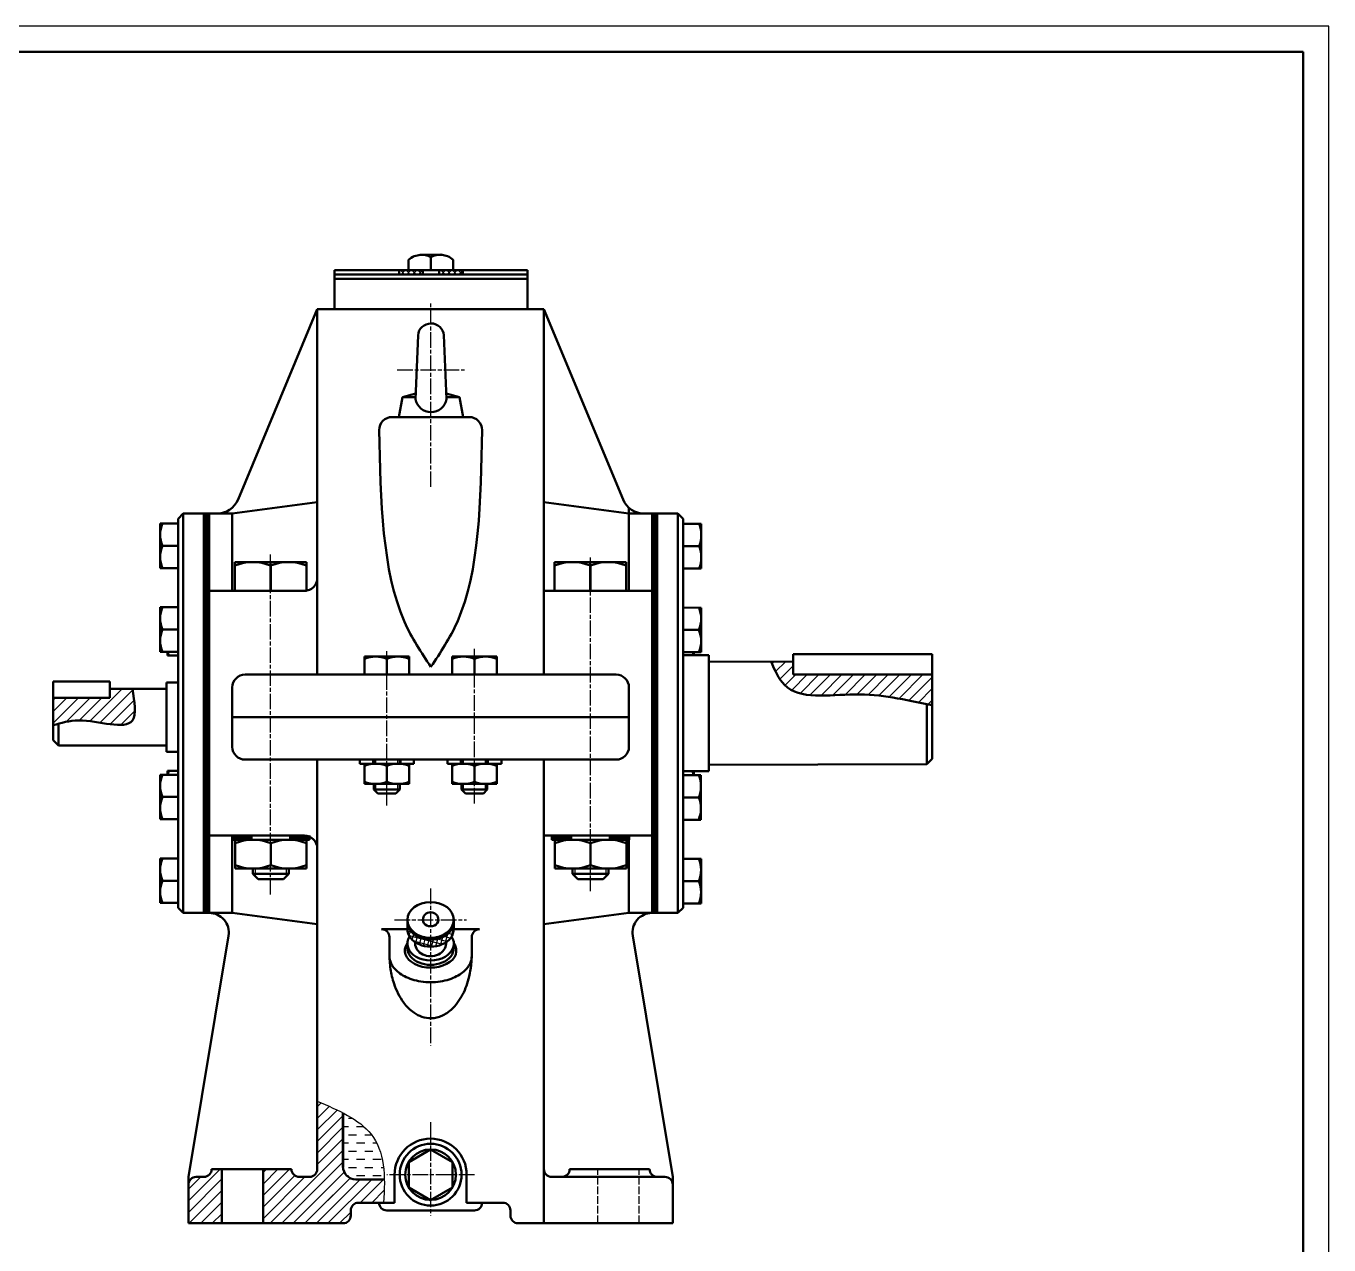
# Model space of a CAD drawing. Header units: millimetres. Extents: x -11122 to -2883, y -3177 to -1688.
# Drawn here: x -10438 to -9933, y -2809 to -2336 of the extents above; entities that cross this region are included whole.
import ezdxf

# ---------------------------------------------------------------- set-up
doc = ezdxf.new("R2010")
doc.units = ezdxf.units.MM
doc.header["$LTSCALE"] = 0.5
doc.linetypes.add('AM_ISO02W050', pattern=[7.5, 6, -1.5])
doc.linetypes.add('AM_ISO08W050', pattern=[18, 12, -1.5, 3, -1.5])
for name, color, linetype, lineweight in [('AM_0', 7, 'Continuous', 50), ('AM_3', 6, 'AM_ISO02W050', 25), ('AM_4', 3, 'Continuous', 25), ('AM_7', 4, 'AM_ISO08W050', 25), ('AM_8', 1, 'Continuous', 25), ('nét đậm', 7, 'Continuous', 50)]:
    doc.layers.add(name, color=color, linetype=linetype, lineweight=lineweight)
pattern_1 = [(45, (-12151.9914, -3710.741), (-2.245064, 2.245064), [])]
pattern_2 = [(45, (-12151.99145, -3710.74112), (-0.224506403, 0.224506403), []), (135, (-12151.99145, -3710.74112), (-0.224506403, -0.224506403), [])]

# ---------------------------------------------------------------- blocks, each defined once
blk = doc.blocks.new('lo_tham_dau')
at = {"layer": 'AM_4'}
h = blk.add_hatch(dxfattribs=at)
h.set_pattern_fill('ANSI37', color=256, scale=0.5, angle=30, style=0)
h.set_pattern_definition([(75, (-3835.982, -874.5052), (-1.53340725, 0.41087523), []), (165, (-3835.982, -874.5052), (-0.41087523, -1.53340725), [])])
edge = h.paths.add_edge_path()
edge.add_ellipse((1483.57, 1037.25), major_axis=(-9, 0), ratio=0.773643, start_angle=491.81, end_angle=514.889)
edge.add_ellipse((1483.57, 1037.25), major_axis=(-9, 0), ratio=0.773643, start_angle=514.889, end_angle=538.4686)
edge.add_ellipse((1483.57, 1037.25), major_axis=(-9, 0), ratio=0.773643, start_angle=538.4686, end_angle=540)
edge.add_line((1492.57, 1037.25), (1492.57, 1039.99))
edge.add_ellipse((1483.57, 1039.99), major_axis=(-9, 0), ratio=0.773643, start_angle=450, end_angle=540, ccw=False)
edge.add_line((1483.57, 1033.03), (1483.57, 1030.28))
edge.add_ellipse((1483.57, 1037.25), major_axis=(-9, 0), ratio=0.773643, start_angle=450, end_angle=491.81)
edge = h.paths.add_edge_path()
edge.add_ellipse((1483.57, 1039.99), major_axis=(-9, 0), ratio=0.773643, start_angle=360, end_angle=450, ccw=False)
edge.add_line((1474.57, 1039.99), (1474.57, 1037.25))
edge.add_ellipse((1483.57, 1037.25), major_axis=(-9, 0), ratio=0.773643, start_angle=360, end_angle=361.5314)
edge.add_ellipse((1483.57, 1037.25), major_axis=(-9, 0), ratio=0.773643, start_angle=361.5314, end_angle=385.111)
edge.add_ellipse((1483.57, 1037.25), major_axis=(-9, 0), ratio=0.773643, start_angle=385.111, end_angle=408.19)
edge.add_ellipse((1483.57, 1037.25), major_axis=(-9, 0), ratio=0.773643, start_angle=408.19, end_angle=450)
edge.add_line((1483.57, 1030.28), (1483.57, 1033.03))
at = {"layer": 'AM_0'}
for p, q in [((1464.57, 1037.06), (1474.58, 1037.06)), ((1474.57, 1037.25), (1474.57, 1040.69)), ((1492.57, 1037.25), (1492.57, 1040.69)), ((1502.57, 1037.06), (1492.57, 1037.06)), ((1477.57, 1032.06), (1477.57, 1031.51)), ((1489.57, 1031.51), (1489.57, 1032.06)), ((1467.57, 1026.93), (1467.57, 1027.68)), ((1474.57, 1031.51), (1474.57, 1029.79)), ((1492.57, 1029.79), (1492.57, 1031.51)), ((1499.57, 1026.93), (1499.57, 1027.8))]:
    blk.add_line(p, q, dxfattribs=at)
for centre, start, end in [((1483.57, 1040.69), 0, 180), ((1464.57, 1034.06), 0, 90), ((1502.57, 1034.06), 90, 180)]:
    blk.add_arc(centre, 3, start, end, dxfattribs=at)
blk.add_ellipse((1483.57, 1040.69), major_axis=(-9, 0), ratio=0.773643, dxfattribs=at)
for centre, major_axis, ratio, start_param, end_param in [((1483.57, 1039.99), (-9, 0), 0.773643, 6.233158, 9.474806), ((1483.57, 1037.25), (-9, 0), 0.773643, 6.283185, 9.424778), ((1483.57, 1040.69), (-3, 0), 0.819152, 0, 3.141593), ((1483.57, 1031.51), (-9, 0), 0.728134, -0.43827, 3.579862), ((1483.57, 1028.73), (-10, 0), 0.655313, -0.439024, 3.580617), ((1483.57, 1029.79), (-9, 0), 0.728134, 0, 3.141593), ((1483.57, 1031.51), (-6, 0), 0.819152, 6.283185, 9.424778)]:
    blk.add_ellipse(centre, major_axis=major_axis, ratio=ratio, start_param=start_param, end_param=end_param, dxfattribs=at)
for points, knots in [([(1467.57, 1034.06), (1467.57, 1033.26), (1467.57, 1031.56), (1467.57, 1029.41), (1467.57, 1027.83), (1467.57, 1027.16), (1467.57, 1026.71), (1467.57, 1026.48), (1467.6, 1026.14), (1467.61, 1026.03), (1467.64, 1025.81), (1467.66, 1025.7), (1467.72, 1025.36), (1467.77, 1025.13), (1467.98, 1024.42), (1468.18, 1023.92), (1468.73, 1022.9), (1469.08, 1022.38), (1469.98, 1021.32), (1470.52, 1020.79), (1471.83, 1019.76), (1472.59, 1019.26), (1474.33, 1018.35), (1475.31, 1017.93), (1477.45, 1017.24), (1478.61, 1016.96), (1481.04, 1016.59), (1482.31, 1016.49), (1484.84, 1016.49), (1486.1, 1016.59), (1488.53, 1016.96), (1489.69, 1017.24), (1491.83, 1017.93), (1492.81, 1018.35), (1494.55, 1019.26), (1495.32, 1019.76), (1496.62, 1020.79), (1497.17, 1021.32), (1498.06, 1022.38), (1498.42, 1022.9), (1498.97, 1023.92), (1499.16, 1024.42), (1499.37, 1025.13), (1499.42, 1025.36), (1499.48, 1025.7), (1499.5, 1025.81), (1499.53, 1026.03), (1499.55, 1026.14), (1499.57, 1026.48), (1499.57, 1026.71), (1499.57, 1027.16), (1499.57, 1027.83), (1499.57, 1029.41), (1499.57, 1031.56), (1499.57, 1033.26), (1499.57, 1034.06)], [0.0694226, 0.0694226, 0.0694226, 0.0694226, 0.125, 0.1875, 0.21875, 0.234375, 0.234375, 0.25, 0.25, 0.2578125, 0.2578125, 0.265625, 0.265625, 0.28125, 0.28125, 0.3125, 0.3125, 0.34375, 0.34375, 0.375, 0.375, 0.40625, 0.40625, 0.4375, 0.4375, 0.46875, 0.46875, 0.5, 0.5, 0.53125, 0.53125, 0.5625, 0.5625, 0.59375, 0.59375, 0.625, 0.625, 0.65625, 0.65625, 0.6875, 0.6875, 0.71875, 0.71875, 0.734375, 0.734375, 0.7421875, 0.7421875, 0.75, 0.75, 0.765625, 0.765625, 0.78125, 0.8125, 0.875, 0.9305774, 0.9305774, 0.9305774, 0.9305774]), ([(1499.57, 1027.8), (1499.51, 1026.61), (1499.45, 1023.56), (1498.81, 1019.3), (1497.56, 1015.13), (1496.09, 1011.72), (1494.12, 1008.52), (1491.98, 1006.11), (1489.85, 1004.46), (1488, 1003.43), (1485.97, 1002.74), (1483.33, 1002.39), (1480.17, 1002.89), (1477.2, 1004.45), (1474.89, 1006.41), (1472.8, 1008.85), (1470.88, 1012.03), (1469.08, 1016.41), (1467.84, 1021.67), (1467.57, 1025.7), (1467.57, 1027.76), (1467.57, 1027.8)], [0, 0, 0, 0, 0.054398, 0.139687, 0.195807, 0.252727, 0.308924, 0.366857, 0.398742, 0.431354, 0.463296, 0.496484, 0.552181, 0.60611, 0.647589, 0.690235, 0.752447, 0.816358, 0.905984, 0.998151, 1, 1, 1, 1])]:
    blk.add_open_spline(points, degree=3, knots=knots, dxfattribs=at)
at = {"layer": 'AM_7'}
for p, q in [((1483.57, 1052.87), (1483.57, 991.99)), ((1469.59, 1040.69), (1497.56, 1040.69))]:
    blk.add_line(p, q, dxfattribs=at)
blk = doc.blocks.new('*U26')
at = {"layer": 'AM_0'}
for p, q in [((0, 10.5), (1.6, 10.5)), ((0, -10.5), (0, 10.5)), ((1.6, 10.5), (1.6, -10.5)), ((1.6, 5.25), (0, 5.25)), ((1.6, -5.25), (0, -5.25)), ((1.6, -10.5), (0, -10.5))]:
    blk.add_line(p, q, dxfattribs=at)
blk = doc.blocks.new('*U27')
at = {"layer": 'AM_0'}
for p, q in [((0, 10.5), (1.6, 10.5)), ((0, -10.5), (0, 10.5)), ((1.6, 10.5), (1.6, -10.5)), ((1.6, 5.25), (0, 5.25)), ((1.6, -5.25), (0, -5.25)), ((1.6, -10.5), (0, -10.5))]:
    blk.add_line(p, q, dxfattribs=at)
blk = doc.blocks.new('*U28')
at = {"layer": 'AM_0'}
for p, q in [((0, 12.35), (1.6, 12.35)), ((0, -12.35), (0, 12.35)), ((1.6, 12.35), (1.6, -12.35)), ((1.6, 3.2), (0, 3.2)), ((1.6, -3.2), (0, -3.2)), ((1.6, -12.35), (0, -12.35))]:
    blk.add_line(p, q, dxfattribs=at)

msp = doc.modelspace()

# ---------------------------------------------------------------- hatches: boundary and pattern name
h = msp.add_hatch()
h.set_pattern_fill('ANSI37', color=256, scale=0.1, angle=90)
h.set_pattern_definition([(135, (-10555.12647, -2651.48545), (-0.2245064, -0.2245064), []), (225, (-10555.12647, -2651.48545), (0.2245064, -0.2245064), [])])
h.paths.add_polyline_path([(-10335.83, -2649.89), (-10328.33, -2649.89), (-10328.33, -2651.49), (-10335.83, -2651.49)])
h.paths.add_polyline_path([(-10350.83, -2651.49), (-10358.33, -2651.49), (-10358.33, -2649.89), (-10350.83, -2649.89)])
h = msp.add_hatch()
h.set_pattern_fill('ANSI37', color=256, scale=0.1, angle=90)
h.set_pattern_definition([(135, (-10431.0237, -2651.48545), (-0.2245064, -0.2245064), []), (225, (-10431.0237, -2651.48545), (0.2245064, -0.2245064), [])])
h.paths.add_polyline_path([(-10211.72, -2649.89), (-10204.22, -2649.89), (-10204.22, -2651.49), (-10211.72, -2651.49)])
h.paths.add_polyline_path([(-10226.72, -2651.49), (-10234.22, -2651.49), (-10234.22, -2649.89), (-10226.72, -2649.89)])
at = {"layer": 'AM_7'}
h = msp.add_hatch(dxfattribs=at)
h.set_pattern_fill('ANSI37', color=256, scale=0.5)
h.set_pattern_definition([(45, (-11749.1836, -5527.2742), (-1.122532, 1.122532), []), (135, (-11749.1836, -5527.2742), (-1.122532, -1.122532), [])])
h.paths.add_polyline_path([(-10284.41, -2430.41), (-10293.57, -2430.41), (-10293.57, -2432.01), (-10284.41, -2432.01)])
h.paths.add_polyline_path([(-10268.86, -2430.41), (-10278.01, -2430.41), (-10278.01, -2432.01), (-10268.86, -2432.01)])
h = msp.add_hatch(dxfattribs=at)
h.set_pattern_fill('ANSI37', color=256, scale=0.1)
h.set_pattern_definition(pattern_2)
h.paths.add_polyline_path([(-10367.33, -2524.89), (-10369.33, -2524.89), (-10369.33, -2679.89), (-10367.33, -2679.89)])
h = msp.add_hatch(dxfattribs=at)
h.set_pattern_fill('ANSI37', color=256, scale=0.1)
h.set_pattern_definition(pattern_2)
h.paths.add_polyline_path([(-10195.33, -2679.89), (-10193.33, -2679.89), (-10193.33, -2524.89), (-10195.33, -2524.89)])
h = msp.add_hatch(dxfattribs=at)
h.set_pattern_fill('ANSI31', color=256)
h.set_pattern_definition(pattern_1)
edge = h.paths.add_edge_path()
edge.add_spline(control_points=[(-10149.15, -2582.3), (-10147.69, -2585.71), (-10142.37, -2598.12), (-10115.08, -2592.94), (-10097.47, -2597.03), (-10086.65, -2599.25)], knot_values=[0, 0, 0, 0, 10.440757, 37.991643, 66.254625, 66.254625, 66.254625, 66.254625], degree=3, periodic=0)
edge.add_line((-10086.65, -2599.25), (-10086.65, -2587.39))
edge.add_line((-10086.65, -2587.39), (-10140.65, -2587.39))
edge.add_line((-10140.65, -2587.39), (-10140.65, -2582.27))
edge.add_line((-10140.65, -2582.27), (-10149.15, -2582.3))
h = msp.add_hatch(dxfattribs=at)
h.set_pattern_fill('ANSI31', color=256)
h.set_pattern_definition(pattern_1)
edge = h.paths.add_edge_path()
edge.add_line((-10405.83, -2596.39), (-10427.83, -2596.39))
edge.add_line((-10427.83, -2596.39), (-10427.83, -2607.03))
edge.add_spline(control_points=[(-10427.83, -2607.03), (-10424.72, -2606.11), (-10415.22, -2603.29), (-10393.94, -2611.35), (-10396.25, -2597.89), (-10397.1, -2592.89)], knot_values=[0, 0, 0, 0, 10.108651, 30.894997, 43.190557, 43.190557, 43.190557, 43.190557], degree=3, periodic=0)
edge.add_line((-10397.1, -2592.89), (-10405.83, -2592.89))
edge.add_line((-10405.83, -2592.89), (-10405.83, -2596.39))
h = msp.add_hatch(dxfattribs=at)
h.set_pattern_fill('ANSI31', color=256)
h.set_pattern_definition(pattern_1)
edge = h.paths.add_edge_path()
edge.add_arc((-10332.33, -2779.39), 3, 180, 270, ccw=False)
edge.add_line((-10335.33, -2779.39), (-10346.33, -2779.39))
edge.add_line((-10346.33, -2779.39), (-10346.33, -2800.39))
edge.add_line((-10346.33, -2800.39), (-10315.33, -2800.39))
edge.add_arc((-10315.33, -2797.39), 3, 270, 360)
edge.add_line((-10312.33, -2797.39), (-10312.33, -2795.39))
edge.add_arc((-10309.33, -2795.39), 3, 90, 180, ccw=False)
edge.add_line((-10309.33, -2792.39), (-10299.62, -2792.39))
edge.add_spline(control_points=[(-10299.62, -2792.39), (-10299.37, -2789.3), (-10299.24, -2786.28), (-10299.3, -2783.39)], knot_values=[44.267208, 44.267208, 44.267208, 44.267208, 52.627024, 52.627024, 52.627024, 52.627024], degree=3, periodic=0)
edge.add_line((-10299.3, -2783.39), (-10310.34, -2783.39))
edge.add_arc((-10310.34, -2778.39), 5, 180, 270, ccw=False)
edge.add_line((-10315.34, -2778.39), (-10315.34, -2757.56))
edge.add_spline(control_points=[(-10315.34, -2757.56), (-10318.49, -2755.92), (-10321.91, -2754.45), (-10325.33, -2752.99)], knot_values=[0.011874, 0.011874, 0.011874, 0.011874, 10.258252, 10.258252, 10.258252, 10.258252], degree=3, periodic=0)
edge.add_line((-10325.33, -2752.99), (-10325.33, -2779.39))
edge.add_arc((-10328.33, -2779.39), 3, -90, 0, ccw=False)
edge.add_line((-10328.33, -2782.39), (-10332.33, -2782.39))
h.paths.add_polyline_path([(-10362.33, -2779.39), (-10366.33, -2779.39, -0.414214), (-10369.33, -2782.39), (-10372.33, -2782.39, 0.414214), (-10375.33, -2785.39), (-10375.33, -2800.39), (-10362.33, -2800.39)])
h = msp.add_hatch(dxfattribs=at)
h.set_pattern_fill('ANSI31', color=256)
h.set_pattern_definition(pattern_1)
edge = h.paths.add_edge_path()
edge.add_spline(control_points=[(-10315.34, -2757.56), (-10318.49, -2755.92), (-10321.91, -2754.45), (-10325.33, -2752.99)], knot_values=[0.011874, 0.011874, 0.011874, 0.011874, 10.258252, 10.258252, 10.258252, 10.258252], degree=3, periodic=0)
edge.add_line((-10325.33, -2752.99), (-10325.33, -2800.39))
edge.add_line((-10325.33, -2800.39), (-10315.33, -2800.39))
edge.add_arc((-10315.33, -2797.39), 3, 270, 360)
edge.add_line((-10312.33, -2797.39), (-10312.33, -2795.39))
edge.add_arc((-10309.33, -2795.39), 3, 90, 180, ccw=False)
edge.add_line((-10309.33, -2792.39), (-10299.62, -2792.39))
edge.add_spline(control_points=[(-10299.62, -2792.39), (-10299.37, -2789.3), (-10299.24, -2786.28), (-10299.3, -2783.39)], knot_values=[44.267208, 44.267208, 44.267208, 44.267208, 52.627024, 52.627024, 52.627024, 52.627024], degree=3, periodic=0)
edge.add_line((-10299.3, -2783.39), (-10310.34, -2783.39))
edge.add_arc((-10310.34, -2778.39), 5, 180, 270, ccw=False)
edge.add_line((-10315.34, -2778.39), (-10315.34, -2757.56))
at = {"layer": 'AM_8'}
h = msp.add_hatch(dxfattribs=at)
h.set_pattern_fill('DASH', color=256)
h.set_pattern_definition([(0, (-14259.7864, -3321.6134), (3.175, 3.175), [3.175, -3.175])])
edge = h.paths.add_edge_path()
edge.add_spline(control_points=[(-10299.29, -2783.39), (-10299.45, -2776.55), (-10301.78, -2765.69), (-10311.53, -2759.44), (-10316.33, -2757.05)], knot_values=[9.183929, 9.183929, 9.183929, 9.183929, 28.950222, 44.267208, 44.267208, 44.267208, 44.267208], degree=3, periodic=0)
edge.add_line((-10315.33, -2757.3), (-10315.33, -2778.64))
edge.add_arc((-10310.08, -2778.27), 5.26, 183.9865, 256.2683)
edge.add_line((-10311.33, -2783.39), (-10299.29, -2783.39))

# ---------------------------------------------------------------- linework, layer by layer
at = {"layer": 'AM_0'}
for p, q in [((-9942.6, -2345.59), (-11101.6, -2345.59)), ((-9942.6, -3166.59), (-9942.6, -2345.59)), ((-10289.87, -2430.32), (-10289.87, -2426.38)), ((-10289.87, -2430.32), (-10289.87, -2426.38)), ((-10287.67, -2424.96), (-10285.25, -2424.35)), ((-10281.21, -2430.32), (-10281.21, -2425.29)), ((-10277.32, -2424.31), (-10274.76, -2424.96)), ((-10272.55, -2430.32), (-10272.55, -2426.38)), ((-10356.02, -2519.34), (-10325.33, -2445.55)), ((-10325.33, -2445.55), (-10237.33, -2445.55)), ((-10325.33, -2587.39), (-10325.33, -2445.55)), ((-10325.33, -2445.55), (-10237.33, -2445.55)), ((-10237.33, -2587.39), (-10237.33, -2445.55)), ((-10206.63, -2519.34), (-10237.33, -2445.55)), ((-10287.09, -2478.23), (-10292.23, -2479.62)), ((-10275.23, -2478.23), (-10270.09, -2479.62)), ((-10292.23, -2479.62), (-10293.66, -2487.39)), ((-10270.09, -2479.62), (-10268.66, -2487.39)), ((-10266.36, -2487.39), (-10296.29, -2487.39)), ((-10358.33, -2524.89), (-10325.33, -2520.49)), ((-10204.33, -2524.89), (-10237.33, -2520.49)), ((-10204.33, -2554.89), (-10204.33, -2522.59)), ((-10379.33, -2528.73), (-10386.32, -2528.73)), ((-10386.32, -2546.04), (-10386.32, -2528.73)), ((-10386.32, -2533.06), (-10386.32, -2528.73)), ((-10377.33, -2524.89), (-10379.33, -2526.89)), ((-10379.33, -2677.89), (-10379.33, -2526.89)), ((-10379.33, -2546.04), (-10379.33, -2528.73)), ((-10377.33, -2524.89), (-10364.33, -2524.89)), ((-10377.33, -2679.89), (-10377.33, -2524.89)), ((-10369.33, -2679.89), (-10369.33, -2524.89)), ((-10367.33, -2524.89), (-10367.33, -2679.89)), ((-10367.33, -2679.89), (-10367.33, -2524.89)), ((-10364.33, -2524.89), (-10358.33, -2524.89)), ((-10358.33, -2554.89), (-10358.33, -2524.89)), ((-10185.33, -2524.89), (-10204.33, -2524.89)), ((-10195.33, -2524.89), (-10195.33, -2679.89)), ((-10195.33, -2679.89), (-10195.33, -2524.89)), ((-10193.33, -2679.89), (-10193.33, -2524.89)), ((-10185.33, -2679.89), (-10185.33, -2524.89)), ((-10185.33, -2524.89), (-10183.33, -2526.89)), ((-10183.33, -2677.89), (-10183.33, -2526.89)), ((-10183.24, -2528.88), (-10176.24, -2528.89)), ((-10176.26, -2546.21), (-10176.24, -2528.89)), ((-10176.24, -2533.22), (-10176.24, -2528.89)), ((-10386.32, -2546.04), (-10386.32, -2537.39)), ((-10379.33, -2537.39), (-10385.47, -2537.39)), ((-10183.25, -2537.54), (-10177.11, -2537.55)), ((-10176.26, -2546.21), (-10176.25, -2537.55)), ((-10357.3, -2554.89), (-10357.3, -2543.67)), ((-10357.3, -2554.89), (-10357.3, -2543.67)), ((-10357.3, -2543.67), (-10329.56, -2543.67)), ((-10357.3, -2543.67), (-10343.43, -2543.67)), ((-10343.43, -2554.89), (-10343.43, -2543.67)), ((-10343.43, -2543.67), (-10329.56, -2543.67)), ((-10329.56, -2554.89), (-10329.56, -2543.67)), ((-10233.2, -2554.89), (-10233.2, -2543.67)), ((-10233.2, -2554.89), (-10233.2, -2543.67)), ((-10233.2, -2543.67), (-10205.45, -2543.67)), ((-10233.2, -2543.67), (-10219.33, -2543.67)), ((-10219.33, -2554.89), (-10219.33, -2543.67)), ((-10219.33, -2543.67), (-10205.45, -2543.67)), ((-10205.45, -2554.89), (-10205.45, -2543.67)), ((-10379.33, -2546.04), (-10386.32, -2546.04)), ((-10379.33, -2546.04), (-10386.32, -2546.04)), ((-10343.33, -2554.89), (-10343.33, -2544.96)), ((-10219.22, -2554.89), (-10219.22, -2544.96)), ((-10183.26, -2546.2), (-10176.26, -2546.21)), ((-10183.26, -2546.2), (-10176.26, -2546.21)), ((-10367.33, -2649.89), (-10367.33, -2554.89)), ((-10367.33, -2554.89), (-10330.33, -2554.89)), ((-10329.49, -2554.89), (-10357.37, -2554.89)), ((-10357.3, -2554.89), (-10329.56, -2554.89)), ((-10195.33, -2554.89), (-10237.33, -2554.89)), ((-10205.39, -2554.89), (-10233.26, -2554.89)), ((-10233.2, -2554.89), (-10205.45, -2554.89)), ((-10195.33, -2649.89), (-10195.33, -2554.89)), ((-10379.33, -2561.23), (-10386.32, -2561.23)), ((-10386.32, -2578.54), (-10386.32, -2561.23)), ((-10386.32, -2565.56), (-10386.32, -2561.23)), ((-10379.33, -2578.54), (-10379.33, -2561.23)), ((-10183.29, -2561.38), (-10176.29, -2561.39)), ((-10176.31, -2578.71), (-10176.29, -2561.39)), ((-10176.29, -2565.72), (-10176.29, -2561.39)), ((-10386.32, -2578.54), (-10386.32, -2569.89)), ((-10379.33, -2569.89), (-10385.47, -2569.89)), ((-10379.33, -2580), (-10379.33, -2569.61)), ((-10183.33, -2580), (-10183.33, -2569.61)), ((-10177.16, -2570.05), (-10183.33, -2570.05)), ((-10176.31, -2578.71), (-10176.3, -2570.05)), ((-10379.33, -2578.54), (-10386.32, -2578.54)), ((-10379.33, -2578.54), (-10386.32, -2578.54)), ((-10383.53, -2580), (-10383.53, -2578.54)), ((-10383.53, -2580), (-10383.53, -2578.54)), ((-10183.31, -2578.7), (-10176.31, -2578.71)), ((-10183.31, -2578.7), (-10176.31, -2578.71)), ((-10179.13, -2579.86), (-10179.13, -2578.7)), ((-10140.65, -2579.39), (-10086.65, -2579.39)), ((-10140.65, -2582.27), (-10140.65, -2579.39)), ((-10086.65, -2620.13), (-10086.65, -2579.39)), ((-10379.33, -2580), (-10383.53, -2580)), ((-10379.33, -2580), (-10383.53, -2580)), ((-10306.99, -2587.39), (-10306.99, -2580.39)), ((-10306.99, -2587.39), (-10306.99, -2580.39)), ((-10306.99, -2580.39), (-10289.67, -2580.39)), ((-10306.99, -2580.39), (-10298.33, -2580.39)), ((-10298.33, -2587.39), (-10298.33, -2580.39)), ((-10298.33, -2580.39), (-10289.67, -2580.39)), ((-10289.67, -2587.39), (-10289.67, -2580.39)), ((-10272.99, -2587.39), (-10272.99, -2580.39)), ((-10272.99, -2587.39), (-10272.99, -2580.39)), ((-10272.99, -2580.39), (-10255.67, -2580.39)), ((-10272.99, -2580.39), (-10264.33, -2580.39)), ((-10264.33, -2587.39), (-10264.33, -2580.39)), ((-10264.33, -2580.39), (-10255.67, -2580.39)), ((-10255.67, -2587.39), (-10255.67, -2580.39)), ((-10183.38, -2582.39), (-10183.33, -2582.39)), ((-10173.33, -2579.86), (-10183.33, -2579.86)), ((-10173.33, -2582.36), (-10173.33, -2579.86)), ((-10173.33, -2582.36), (-10140.65, -2582.27)), ((-10173.33, -2582.36), (-10173.33, -2624.86)), ((-10140.65, -2587.39), (-10140.65, -2582.27)), ((-10353.33, -2587.39), (-10209.33, -2587.39)), ((-10289.67, -2587.39), (-10306.99, -2587.39)), ((-10306.99, -2587.39), (-10289.67, -2587.39)), ((-10255.67, -2587.39), (-10272.99, -2587.39)), ((-10272.99, -2587.39), (-10255.67, -2587.39)), ((-10140.65, -2587.39), (-10086.65, -2587.39)), ((-10405.83, -2590.09), (-10427.83, -2590.09)), ((-10427.83, -2590.09), (-10427.83, -2596.39)), ((-10405.83, -2592.89), (-10405.83, -2590.09)), ((-10383.83, -2592.89), (-10405.83, -2592.89)), ((-10405.83, -2596.39), (-10405.83, -2592.89)), ((-10405.83, -2592.89), (-10405.83, -2596.39)), ((-10383.83, -2617.39), (-10383.83, -2590.39)), ((-10383.83, -2592.89), (-10383.83, -2590.39)), ((-10383.83, -2590.39), (-10379.33, -2590.39)), ((-10358.33, -2615.39), (-10358.33, -2592.39)), ((-10204.33, -2615.39), (-10204.33, -2592.39)), ((-10427.83, -2612.89), (-10427.83, -2594.89)), ((-10405.83, -2596.39), (-10427.83, -2596.39)), ((-10088.65, -2622.14), (-10088.65, -2598.84)), ((-10358.33, -2603.89), (-10204.33, -2603.89)), ((-10425.83, -2614.89), (-10425.83, -2606.45)), ((-10425.83, -2614.89), (-10427.83, -2612.89)), ((-10383.83, -2614.89), (-10425.83, -2614.89)), ((-10383.83, -2614.89), (-10383.83, -2617.39)), ((-10383.83, -2617.39), (-10379.33, -2617.39)), ((-10379.33, -2624.77), (-10383.53, -2624.77)), ((-10383.53, -2626.23), (-10383.53, -2624.77)), ((-10383.53, -2626.23), (-10383.53, -2624.77)), ((-10379.33, -2635.16), (-10379.33, -2624.77)), ((-10353.33, -2620.39), (-10209.33, -2620.39)), ((-10325.33, -2779.39), (-10325.33, -2620.39)), ((-10306.99, -2628.99), (-10306.99, -2621.99)), ((-10306.99, -2628.99), (-10306.99, -2621.99)), ((-10306.99, -2621.99), (-10289.67, -2621.99)), ((-10306.99, -2621.99), (-10298.33, -2621.99)), ((-10306.99, -2622.84), (-10306.99, -2629.84)), ((-10303.33, -2621.99), (-10303.33, -2620.39)), ((-10303.33, -2621.99), (-10303.33, -2620.39)), ((-10298.33, -2621.99), (-10289.67, -2621.99)), ((-10298.33, -2628.99), (-10298.33, -2622.84)), ((-10298.33, -2622.84), (-10298.33, -2628.99)), ((-10293.33, -2620.39), (-10293.33, -2621.99)), ((-10293.33, -2620.39), (-10293.33, -2621.99)), ((-10289.67, -2628.99), (-10289.67, -2621.99)), ((-10289.67, -2622.84), (-10289.67, -2629.84)), ((-10289.67, -2622.84), (-10289.67, -2629.84)), ((-10272.99, -2628.99), (-10272.99, -2621.99)), ((-10272.99, -2628.99), (-10272.99, -2621.99)), ((-10272.99, -2621.99), (-10255.67, -2621.99)), ((-10272.99, -2621.99), (-10264.33, -2621.99)), ((-10272.99, -2622.84), (-10272.99, -2629.84)), ((-10269.33, -2621.99), (-10269.33, -2620.39)), ((-10269.33, -2621.99), (-10269.33, -2620.39)), ((-10264.33, -2621.99), (-10255.67, -2621.99)), ((-10264.33, -2628.99), (-10264.33, -2622.84)), ((-10264.33, -2622.84), (-10264.33, -2628.99)), ((-10259.33, -2620.39), (-10259.33, -2621.99)), ((-10259.33, -2620.39), (-10259.33, -2621.99)), ((-10255.67, -2628.99), (-10255.67, -2621.99)), ((-10255.67, -2622.84), (-10255.67, -2629.84)), ((-10255.67, -2622.84), (-10255.67, -2629.84)), ((-10237.33, -2800.39), (-10237.33, -2620.39)), ((-10183.33, -2635.16), (-10183.33, -2624.77)), ((-10173.33, -2624.86), (-10183.33, -2624.86)), ((-10179.13, -2626.39), (-10179.13, -2624.86)), ((-10179.13, -2626.39), (-10179.13, -2624.86)), ((-10173.33, -2622.36), (-10088.65, -2622.14)), ((-10086.65, -2620.13), (-10088.65, -2622.14)), ((-10379.33, -2626.23), (-10386.32, -2626.23)), ((-10386.32, -2643.54), (-10386.32, -2626.23)), ((-10386.32, -2630.56), (-10386.32, -2626.23)), ((-10379.33, -2643.54), (-10379.33, -2626.23)), ((-10289.67, -2629.84), (-10306.99, -2629.84)), ((-10298.33, -2629.84), (-10306.99, -2629.84)), ((-10303.33, -2631.99), (-10303.33, -2629.99)), ((-10303.33, -2631.99), (-10303.33, -2629.99)), ((-10289.67, -2629.84), (-10298.33, -2629.84)), ((-10293.33, -2629.99), (-10293.33, -2631.99)), ((-10255.67, -2629.84), (-10272.99, -2629.84)), ((-10264.33, -2629.84), (-10272.99, -2629.84)), ((-10269.33, -2631.99), (-10269.33, -2629.99)), ((-10269.33, -2631.99), (-10269.33, -2629.99)), ((-10255.67, -2629.84), (-10264.33, -2629.84)), ((-10259.33, -2629.99), (-10259.33, -2631.99)), ((-10183.33, -2626.38), (-10176.39, -2626.39)), ((-10176.41, -2643.71), (-10176.39, -2626.39)), ((-10176.39, -2630.72), (-10176.39, -2626.39)), ((-10386.32, -2643.54), (-10386.32, -2634.89)), ((-10379.33, -2634.89), (-10385.47, -2634.89)), ((-10303.33, -2631.99), (-10301.83, -2633.49)), ((-10293.33, -2631.99), (-10303.33, -2631.99)), ((-10294.83, -2633.49), (-10301.83, -2633.49)), ((-10293.33, -2631.99), (-10294.83, -2633.49)), ((-10293.33, -2631.99), (-10293.33, -2631.99)), ((-10269.33, -2631.99), (-10267.83, -2633.49)), ((-10259.33, -2631.99), (-10269.33, -2631.99)), ((-10260.83, -2633.49), (-10267.83, -2633.49)), ((-10259.33, -2631.99), (-10260.83, -2633.49)), ((-10259.33, -2631.99), (-10259.33, -2631.99)), ((-10183.33, -2635.04), (-10177.26, -2635.05)), ((-10176.41, -2643.71), (-10176.4, -2635.05)), ((-10379.33, -2643.54), (-10386.32, -2643.54)), ((-10379.33, -2643.54), (-10386.32, -2643.54)), ((-10183.41, -2643.7), (-10176.41, -2643.71)), ((-10183.41, -2643.7), (-10176.41, -2643.71)), ((-10367.33, -2649.89), (-10330.33, -2649.89)), ((-10358.33, -2679.89), (-10358.33, -2649.89)), ((-10358.33, -2649.89), (-10358.33, -2651.49)), ((-10350.83, -2649.89), (-10350.83, -2651.49)), ((-10335.83, -2649.89), (-10335.83, -2651.49)), ((-10328.33, -2651.49), (-10328.33, -2649.89)), ((-10195.33, -2649.89), (-10237.33, -2649.89)), ((-10234.22, -2649.89), (-10234.22, -2651.49)), ((-10226.72, -2649.89), (-10226.72, -2651.49)), ((-10211.72, -2649.89), (-10211.72, -2651.49)), ((-10204.33, -2679.89), (-10204.33, -2649.89)), ((-10204.22, -2651.49), (-10204.22, -2649.89)), ((-10358.33, -2651.49), (-10328.33, -2651.49)), ((-10357.2, -2662.7), (-10357.2, -2651.49)), ((-10357.2, -2662.7), (-10357.2, -2651.49)), ((-10357.2, -2651.49), (-10329.45, -2651.49)), ((-10357.2, -2651.49), (-10343.33, -2651.49)), ((-10357.2, -2651.49), (-10357.2, -2662.7)), ((-10329.45, -2651.49), (-10357.2, -2651.49)), ((-10355.25, -2651.49), (-10331.41, -2651.49)), ((-10355.25, -2651.49), (-10331.41, -2651.49)), ((-10343.33, -2651.49), (-10329.45, -2651.49)), ((-10343.33, -2661.33), (-10343.33, -2652.86)), ((-10343.33, -2652.86), (-10343.33, -2661.33)), ((-10329.45, -2662.7), (-10329.45, -2651.49)), ((-10329.45, -2651.49), (-10329.45, -2662.7)), ((-10329.45, -2651.49), (-10329.45, -2662.7)), ((-10234.22, -2651.49), (-10204.22, -2651.49)), ((-10233.1, -2662.7), (-10233.1, -2651.49)), ((-10233.1, -2662.7), (-10233.1, -2651.49)), ((-10233.1, -2651.49), (-10205.35, -2651.49)), ((-10233.1, -2651.49), (-10219.22, -2651.49)), ((-10233.1, -2651.49), (-10233.1, -2662.7)), ((-10205.35, -2651.49), (-10233.1, -2651.49)), ((-10231.14, -2651.49), (-10207.3, -2651.49)), ((-10231.14, -2651.49), (-10207.3, -2651.49)), ((-10219.22, -2651.49), (-10205.35, -2651.49)), ((-10219.22, -2661.33), (-10219.22, -2652.86)), ((-10219.22, -2652.86), (-10219.22, -2661.33)), ((-10205.35, -2662.7), (-10205.35, -2651.49)), ((-10205.35, -2651.49), (-10205.35, -2662.7)), ((-10205.35, -2651.49), (-10205.35, -2662.7)), ((-10379.33, -2658.73), (-10386.32, -2658.73)), ((-10386.32, -2676.04), (-10386.32, -2658.73)), ((-10386.32, -2663.06), (-10386.32, -2658.73)), ((-10379.33, -2676.04), (-10379.33, -2658.73)), ((-10183.31, -2658.88), (-10176.31, -2658.89)), ((-10176.34, -2676.21), (-10176.31, -2658.89)), ((-10176.32, -2663.22), (-10176.31, -2658.89)), ((-10357.2, -2662.7), (-10329.45, -2662.7)), ((-10329.45, -2662.7), (-10357.2, -2662.7)), ((-10343.33, -2662.7), (-10357.2, -2662.7)), ((-10350.33, -2664.69), (-10350.33, -2662.69)), ((-10350.33, -2662.69), (-10350.33, -2664.69)), ((-10350.33, -2664.69), (-10348.23, -2666.79)), ((-10336.33, -2664.69), (-10350.33, -2664.69)), ((-10329.45, -2662.7), (-10343.33, -2662.7)), ((-10336.33, -2664.69), (-10338.43, -2666.79)), ((-10336.33, -2662.69), (-10336.33, -2664.69)), ((-10233.1, -2662.7), (-10205.35, -2662.7)), ((-10205.35, -2662.7), (-10233.1, -2662.7)), ((-10219.22, -2662.7), (-10233.1, -2662.7)), ((-10226.22, -2664.69), (-10226.22, -2662.69)), ((-10226.22, -2662.69), (-10226.22, -2664.69)), ((-10226.22, -2664.69), (-10224.12, -2666.79)), ((-10212.22, -2664.69), (-10226.22, -2664.69)), ((-10205.35, -2662.7), (-10219.22, -2662.7)), ((-10212.22, -2664.69), (-10214.32, -2666.79)), ((-10212.22, -2662.69), (-10212.22, -2664.69)), ((-10386.32, -2676.04), (-10386.32, -2667.39)), ((-10379.33, -2667.39), (-10385.47, -2667.39)), ((-10338.43, -2666.79), (-10348.23, -2666.79)), ((-10214.32, -2666.79), (-10224.12, -2666.79)), ((-10183.33, -2667.54), (-10177.19, -2667.55)), ((-10176.34, -2676.21), (-10176.33, -2667.55)), ((-10379.33, -2676.04), (-10386.32, -2676.04)), ((-10379.33, -2676.04), (-10386.32, -2676.04)), ((-10377.33, -2679.89), (-10379.33, -2677.89)), ((-10377.33, -2679.89), (-10367.33, -2679.89)), ((-10367.33, -2679.89), (-10358.33, -2679.89)), ((-10358.33, -2679.89), (-10325.33, -2684.28)), ((-10204.33, -2679.89), (-10237.33, -2684.28)), ((-10195.33, -2679.89), (-10204.33, -2679.89)), ((-10185.33, -2679.89), (-10204.33, -2679.89)), ((-10185.33, -2679.89), (-10183.33, -2677.89)), ((-10183.34, -2676.2), (-10176.34, -2676.21)), ((-10183.34, -2676.2), (-10176.34, -2676.21)), ((-10359.8, -2688.76), (-10375.33, -2782.39)), ((-10202.85, -2688.76), (-10187.33, -2782.39)), ((-10315.34, -2757.56), (-10315.34, -2778.39)), ((-10315.33, -2778.73), (-10315.33, -2757.57)), ((-10366.33, -2779.39), (-10335.33, -2779.39)), ((-10362.33, -2800.39), (-10362.33, -2779.39)), ((-10362.33, -2779.39), (-10346.33, -2779.39)), ((-10346.33, -2800.39), (-10346.33, -2779.39)), ((-10295.34, -2781.53), (-10295.34, -2792.39)), ((-10267.34, -2781.53), (-10267.34, -2792.39)), ((-10196.35, -2779.39), (-10227.35, -2779.39)), ((-10216.35, -2779.39), (-10200.35, -2779.39)), ((-10375.33, -2800.39), (-10375.33, -2782.39)), ((-10372.33, -2782.39), (-10369.33, -2782.39)), ((-10369.33, -2782.39), (-10372.33, -2782.39)), ((-10332.33, -2782.39), (-10328.33, -2782.39)), ((-10328.33, -2782.39), (-10332.33, -2782.39)), ((-10299.3, -2783.39), (-10310.34, -2783.39)), ((-10234.35, -2782.39), (-10190.35, -2782.39)), ((-10230.35, -2782.39), (-10234.35, -2782.39)), ((-10234.35, -2782.39), (-10230.35, -2782.39)), ((-10190.35, -2782.39), (-10193.35, -2782.39)), ((-10193.35, -2782.39), (-10190.35, -2782.39)), ((-10187.33, -2800.39), (-10187.33, -2782.39)), ((-10312.33, -2795.39), (-10312.33, -2797.39)), ((-10312.33, -2795.39), (-10312.33, -2797.39)), ((-10309.33, -2792.39), (-10295.34, -2792.39)), ((-10301.34, -2792.39), (-10301.34, -2792.39)), ((-10298.34, -2795.39), (-10264.34, -2795.39)), ((-10253.35, -2792.39), (-10267.34, -2792.39)), ((-10261.34, -2792.39), (-10261.34, -2792.39)), ((-10261.34, -2792.39), (-10261.34, -2792.39)), ((-10250.35, -2795.39), (-10250.35, -2797.39)), ((-10250.35, -2795.39), (-10250.35, -2797.39)), ((-10375.33, -2800.39), (-10315.33, -2800.39)), ((-10247.35, -2800.39), (-10187.33, -2800.39))]:
    msp.add_line(p, q, dxfattribs=at)
at = {"layer": 'AM_0', "ltscale": 2}
for p, q in [((-10287.15, -2480.44), (-10286.21, -2455.67)), ((-10275.16, -2480.42), (-10276.22, -2455.65)), ((-10292.23, -2479.62), (-10287.13, -2479.62)), ((-10270.09, -2479.62), (-10275.19, -2479.62))]:
    msp.add_line(p, q, dxfattribs=at)
at = {"layer": 'AM_0'}
msp.add_lwpolyline([(-10281.34, -2771.72), (-10289.84, -2776.62), (-10289.84, -2786.44), (-10281.34, -2791.35), (-10272.84, -2786.44), (-10272.84, -2776.62)], close=True, dxfattribs=at)
for radius in [12, 9.81]:
    msp.add_circle((-10281.34, -2781.53), radius, dxfattribs=at)
for centre, radius, start, end in [((-10284.78, -2431.88), 7.5, 112.6592, 132.8122), ((-10284.78, -2431.88), 7.5, 61.5869, 95.8478), ((-10277.65, -2431.88), 7.5, 84.1522, 118.4131), ((-10281.21, -2426.38), 1.13686837721616e-13, 270.1757, 315), ((-10277.65, -2431.88), 7.5, 47.1878, 67.3408), ((-10296.29, -2492.39), 5, 90, 180.5163), ((-10266.36, -2492.39), 5, 359.4837, 90), ((-10364.33, -2515.89), 9, 270, 337.4143), ((-10198.32, -2515.89), 9, 202.5857, 270), ((-10374.97, -2533.06), 11.36, 157.5879, 202.4121), ((-10187.6, -2533.2), 11.36, 337.4991, 22.3234), ((-10374.97, -2541.71), 11.36, 157.5879, 202.4121), ((-10385.47, -2537.39), 1.136656224859795e-13, 0.1757, 45), ((-10187.61, -2541.86), 11.36, 337.4991, 22.3234), ((-10177.11, -2537.55), 1.136656224859795e-13, 134.9113, 179.7355), ((-10350.37, -2561.87), 18.19, 67.5879, 112.4121), ((-10336.49, -2561.87), 18.19, 67.5879, 112.4121), ((-10226.26, -2561.87), 18.19, 67.5879, 112.4121), ((-10212.39, -2561.87), 18.19, 67.5879, 112.4121), ((-10343.43, -2545.05), 1.82127155265426e-13, 270.1757, 315), ((-10219.33, -2545.05), 1.82127155265426e-13, 270.1757, 315), ((-10330.33, -2549.89), 5, 270, 0), ((-10374.97, -2565.56), 11.36, 157.5879, 202.4121), ((-10187.65, -2565.7), 11.36, 337.4991, 22.3234), ((-10374.97, -2574.21), 11.36, 157.5879, 202.4121), ((-10385.47, -2569.89), 1.136656224859795e-13, 0.1757, 45), ((-10187.66, -2574.36), 11.36, 337.4991, 22.3234), ((-10376.71, -2577.41), 6.81, 189.6191, 202.4121), ((-10185.94, -2577.41), 6.81, 338.8926, 349.0296), ((-10302.66, -2591.74), 11.36, 67.5879, 112.4121), ((-10294, -2591.74), 11.36, 67.5879, 112.4121), ((-10298.33, -2581.24), 1.13686837721616e-13, 270.1757, 315), ((-10268.66, -2591.74), 11.36, 67.5879, 112.4121), ((-10260, -2591.74), 11.36, 67.5879, 112.4121), ((-10264.33, -2581.24), 1.13686837721616e-13, 270.1757, 315), ((-10353.33, -2592.39), 5, 90, 180), ((-10209.33, -2592.39), 5, 0, 90), ((-10353.33, -2615.39), 5, 180, 270), ((-10209.33, -2615.39), 5, 270, 0), ((-10376.71, -2627.37), 6.81, 157.5879, 170.3809), ((-10302.66, -2633.34), 11.36, 67.5879, 112.4121), ((-10294, -2633.34), 11.36, 67.5879, 112.4121), ((-10298.33, -2622.84), 1.13686837721616e-13, 270.1757, 315), ((-10268.66, -2633.34), 11.36, 67.5879, 112.4121), ((-10260, -2633.34), 11.36, 67.5879, 112.4121), ((-10264.33, -2622.84), 1.13686837721616e-13, 270.1757, 315), ((-10185.94, -2627.37), 6.81, 8.2719, 21.5827), ((-10374.97, -2630.56), 11.36, 157.5879, 202.4121), ((-10302.66, -2618.49), 11.36, 247.5879, 292.4121), ((-10294, -2618.49), 11.36, 247.5879, 292.4121), ((-10298.33, -2628.99), 1.13686837721616e-13, 90.1757, 135), ((-10268.66, -2618.49), 11.36, 247.5879, 292.4121), ((-10260, -2618.49), 11.36, 247.5879, 292.4121), ((-10264.33, -2628.99), 1.13686837721616e-13, 90.1757, 135), ((-10187.75, -2630.7), 11.36, 337.4991, 22.3234), ((-10374.97, -2639.21), 11.36, 157.5879, 202.4121), ((-10385.47, -2634.89), 1.136656224859795e-13, 0.1757, 45), ((-10187.76, -2639.36), 11.36, 337.4991, 22.3234), ((-10177.26, -2635.05), 1.136656224859795e-13, 134.9113, 179.7355), ((-10330.33, -2654.89), 5, 0, 90), ((-10350.26, -2669.68), 18.19, 67.5879, 112.4121), ((-10336.39, -2669.68), 18.19, 67.5879, 112.4121), ((-10343.33, -2652.86), 1.82127155265426e-13, 270.1757, 315), ((-10226.16, -2669.68), 18.19, 67.5879, 112.4121), ((-10212.29, -2669.68), 18.19, 67.5879, 112.4121), ((-10219.22, -2652.86), 1.82127155265426e-13, 270.1757, 315), ((-10374.97, -2663.06), 11.36, 157.5879, 202.4121), ((-10187.68, -2663.2), 11.36, 337.4991, 22.3234), ((-10350.26, -2644.51), 18.19, 247.5879, 292.4121), ((-10336.39, -2644.51), 18.19, 247.5879, 292.4121), ((-10343.33, -2661.33), 1.82127155265426e-13, 90.1757, 135), ((-10226.16, -2644.51), 18.19, 247.5879, 292.4121), ((-10212.29, -2644.51), 18.19, 247.5879, 292.4121), ((-10219.22, -2661.33), 1.82127155265426e-13, 90.1757, 135), ((-10374.97, -2671.71), 11.36, 157.5879, 202.4121), ((-10385.47, -2667.39), 1.136656224859795e-13, 0.1757, 45), ((-10187.69, -2671.86), 11.36, 337.4991, 22.3234), ((-10177.19, -2667.55), 1.136656224859795e-13, 134.9113, 179.7355), ((-10367.33, -2687.52), 7.63, 350.583, 90), ((-10195.33, -2687.52), 7.63, 90, 189.417), ((-10281.34, -2781.53), 14, 0, 180), ((-10369.33, -2779.39), 3, 270, 0), ((-10332.33, -2779.39), 3, 180, 270), ((-10328.33, -2779.39), 3, 270, 0), ((-10310.34, -2778.39), 5, 180, 270), ((-10234.35, -2779.39), 3, 180, 270), ((-10230.35, -2779.39), 3, 270, 0), ((-10193.35, -2779.39), 3, 180, 270), ((-10372.33, -2785.39), 3, 90, 180), ((-10190.35, -2785.39), 3, 0, 90), ((-10309.33, -2795.39), 3, 90, 180), ((-10298.34, -2792.39), 3, 180, 270), ((-10264.34, -2792.39), 3, 270, 0), ((-10253.35, -2795.39), 3, 0, 90), ((-10315.33, -2797.39), 3, 270, 0), ((-10247.35, -2797.39), 3, 180, 270)]:
    msp.add_arc(centre, radius, start, end, dxfattribs=at)
at = {"layer": 'AM_0', "ltscale": 0.2}
msp.add_arc((-10281.21, -2456.05), 5.01, 4.5315, 175.6733, dxfattribs=at)
at = {"layer": 'AM_0', "ltscale": 2}
msp.add_arc((-10281.16, -2479.44), 6.08, 189.543, 350.6618, dxfattribs=at)
at = {"layer": 'AM_0'}
for points, knots in [([(-10301.29, -2492.43), (-10300.73, -2519.83), (-10299.98, -2556.2), (-10284.93, -2578.81), (-10281.21, -2584.39)], [4.825167, 4.825167, 4.825167, 4.825167, 61.912907, 80.594691, 80.594691, 80.594691, 80.594691]), ([(-10261.36, -2492.43), (-10261.83, -2519.83), (-10262.44, -2556.2), (-10277.5, -2578.81), (-10281.21, -2584.39)], [4.825167, 4.825167, 4.825167, 4.825167, 61.912907, 80.594691, 80.594691, 80.594691, 80.594691]), ([(-10149.15, -2582.3), (-10147.69, -2585.71), (-10142.37, -2598.12), (-10115.08, -2592.94), (-10097.47, -2597.03), (-10086.65, -2599.25)], [0, 0, 0, 0, 10.440757, 37.991643, 66.254625, 66.254625, 66.254625, 66.254625])]:
    msp.add_open_spline(points, degree=3, knots=knots, dxfattribs=at)
msp.add_spline([(-10397.1, -2592.89), (-10397.1, -2605.18), (-10417.89, -2605.18), (-10427.83, -2607.03)], degree=3, dxfattribs=at)
at = {"layer": 'AM_3', "lineweight": 25}
for p, q in [((-10216.35, -2800.39), (-10216.35, -2779.39)), ((-10200.35, -2800.39), (-10200.35, -2779.39))]:
    msp.add_line(p, q, dxfattribs=at)
at = {"layer": 'AM_4'}
for p, q in [((-9932.6, -2335.59), (-11121.6, -2335.59)), ((-9932.6, -3176.59), (-9932.6, -2335.59)), ((-9942.6, -3166.59), (-9942.6, -2345.59)), ((-10302.58, -2621.99), (-10302.58, -2620.39)), ((-10294.08, -2621.99), (-10294.08, -2620.39)), ((-10268.58, -2621.99), (-10268.58, -2620.39)), ((-10260.08, -2621.99), (-10260.08, -2620.39)), ((-10302.58, -2632.74), (-10302.58, -2629.99)), ((-10294.08, -2632.74), (-10294.08, -2629.99)), ((-10268.58, -2632.74), (-10268.58, -2629.99)), ((-10260.08, -2632.74), (-10260.08, -2629.99)), ((-10349.28, -2665.74), (-10349.28, -2662.69)), ((-10337.38, -2662.69), (-10337.38, -2665.74)), ((-10225.17, -2665.74), (-10225.17, -2662.69)), ((-10213.27, -2662.69), (-10213.27, -2665.74))]:
    msp.add_line(p, q, dxfattribs=at)
msp.add_open_spline([(-10325.34, -2752.98), (-10317.16, -2756.49), (-10299.61, -2764.04), (-10298.78, -2781.99), (-10299.62, -2792.39)], degree=3, knots=[0, 0, 0, 0, 24.500915, 52.627024, 52.627024, 52.627024, 52.627024], dxfattribs=at)
at = {"layer": 'AM_7'}
for p, q in [((-10281.21, -2514.48), (-10281.21, -2443.32)), ((-10294.25, -2469.03), (-10268.18, -2469.03)), ((-10343.43, -2672.79), (-10343.43, -2540.61)), ((-10219.22, -2671.42), (-10219.22, -2541.94)), ((-10298.33, -2638.24), (-10298.33, -2578.18)), ((-10264.33, -2637.39), (-10264.33, -2577.32)), ((-10281.34, -2761.19), (-10281.34, -2797.38)), ((-10264.33, -2781.53), (-10298.34, -2781.53))]:
    msp.add_line(p, q, dxfattribs=at)
at = {"layer": 'nét đậm'}
for p, q in [((-10285.25, -2424.35), (-10277.32, -2424.31)), ((-10318.65, -2430.32), (-10243.78, -2430.32)), ((-10318.65, -2445.55), (-10318.65, -2430.32)), ((-10318.65, -2432.01), (-10243.78, -2432.01)), ((-10243.78, -2445.55), (-10243.78, -2430.32)), ((-10318.65, -2433.7), (-10243.78, -2433.7))]:
    msp.add_line(p, q, dxfattribs=at)

# ---------------------------------------------------------------- block references
at = {"layer": 'AM_7', "xscale": -1, "rotation": 270}
for name, p in [('*U26', (-10298.33, -2621.99)), ('*U27', (-10264.33, -2621.99))]:
    msp.add_blockref(name, p, dxfattribs=at)
at = {"layer": 'AM_7'}
msp.add_blockref('lo_tham_dau', (-11764.9, -3723.31), dxfattribs=at)
at = {"layer": 'nét đậm', "rotation": 270}
msp.add_blockref('*U28', (-10281.21, -2430.41), dxfattribs=at)

doc.saveas('drawing.dxf')
